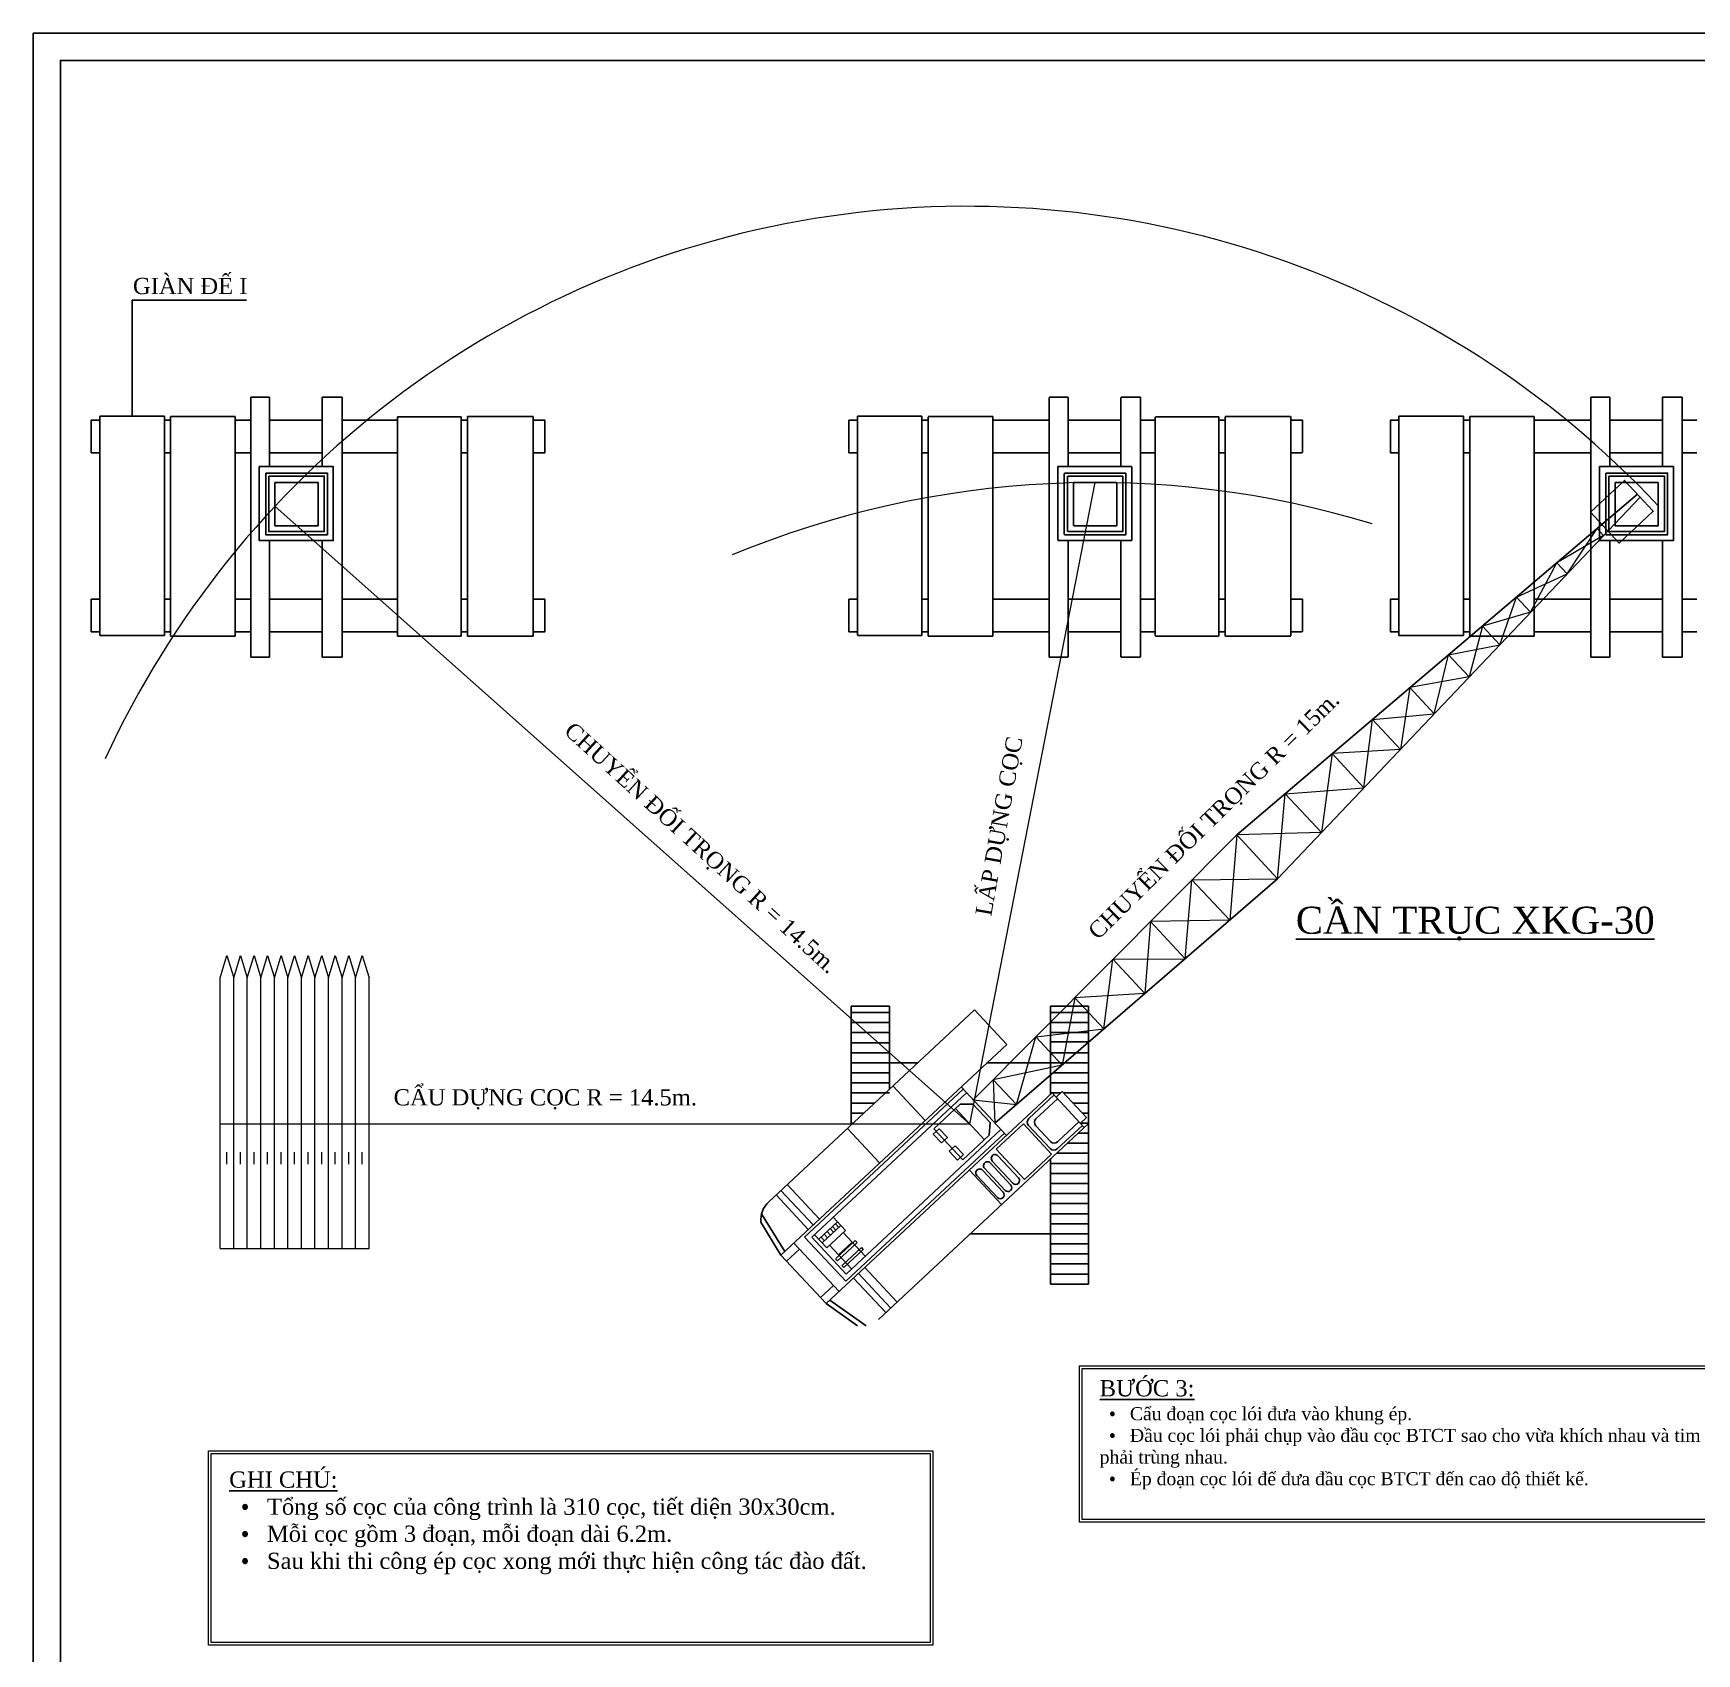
# Model space of a CAD drawing. Extents: x -134084 to 44078, y -38908 to 20492.
# Drawn here: x -134084 to -103354, y -9440 to 20492 of the extents above; entities that cross this region are included whole.
import ezdxf

# ---------------------------------------------------------------- set-up
doc = ezdxf.new("R2010")
doc.units = 0
doc.header["$MEASUREMENT"] = 0
doc.linetypes.add('HIDDEN', pattern=[0.375, 0.25, -0.125])
doc.layers.get('0').update_dxf_attribs({"linetype": 'CONTINUOUS'})
for name, color, linetype in [('DIM', 8, 'CONTINUOUS'), ('TEXT', 3, 'CONTINUOUS'), ('THAY', 4, 'CONTINUOUS'), ('V', 2, 'CONTINUOUS')]:
    doc.layers.add(name, color=color, linetype=linetype)
doc.layers.add('KICTHUOC', color=3, linetype='CONTINUOUS', lineweight=20)
doc.styles.add('AVO', font='', dxfattribs={"width": 1.2})
doc.styles.add('M1', font='arial.ttf')
doc.styles.get('AVO').set_extended_font_data('VNI-Avo')
doc.dimstyles.new('ISO-25_WS', dxfattribs={"dimtxt": 2.5, "dimasz": 2.5, "dimexe": 1.25, "dimexo": 0.625, "dimtad": 1, "dimdec": 4, "dimdsep": 46, "dimtxsty": 'Standard', "dimcen": 2.5, "dimadec": 0, "dimazin": 0, "dimtfac": 1, "dimtdec": 4, "dimtmove": 0, "dimatfit": 3, "dimfxl": 1, "dimtolj": 1, "dimtzin": 0, "dimarcsym": 0})

msp = doc.modelspace()

# ---------------------------------------------------------------- linework, layer by layer
at = {"color": 2, "linetype": 'Continuous'}
msp.add_line((-114404.5, 1975.8), (-114404.5, 1975.8), dxfattribs=at)
at = {"layer": 'DIM'}
msp.add_lwpolyline([(-49983.5, -38908), (-49983.5, 20492), (-134083.5, 20492), (-134083.5, -38908)], close=True, dxfattribs=at)
at = {"layer": 'KICTHUOC'}
for p, q in [((-116779.7, 343.7), (-114466.9, 12192.6)), ((-116779.7, 343.7), (-129618.9, 11755.5)), ((-105075.5, 11216.6), (-105938, 10711.8)), ((-105748, 10508.2), (-105194.1, 11343.7)), ((-105194.1, 11343.7), (-105075.5, 11216.6)), ((-106682.4, 10079.3), (-105748, 10508.2)), ((-106422, 9800.1), (-105938, 10711.8)), ((-105938, 10711.8), (-105748, 10508.2)), ((-106992.3, 9197.6), (-106682.4, 10079.3)), ((-106682.4, 10079.3), (-106422, 9800.1)), ((-107314.1, 9542.6), (-107556.3, 8603.5)), ((-106422, 9800.1), (-107314.1, 9542.6)), ((-107314.1, 9542.6), (-106992.3, 9197.6)), ((-108201.3, 7924.1), (-107938, 9012.6)), ((-107938, 9012.6), (-106992.3, 9197.6)), ((-107938, 9012.6), (-107556.3, 8603.5)), ((-108651.4, 8406.6), (-108828.3, 7263.6)), ((-107556.3, 8603.5), (-108651.4, 8406.6)), ((-108651.4, 8406.6), (-108201.3, 7924.1)), ((-109500.7, 6555.4), (-109344.9, 7817.4)), ((-109349.1, 7821.9), (-108822.8, 7257.7)), ((-109344.9, 7817.4), (-108201.3, 7924.1)), ((-110088.6, 7185.6), (-110287.2, 5726.9)), ((-108828.3, 7263.6), (-110088.6, 7185.6)), ((-110088.6, 7185.6), (-109500.7, 6555.4)), ((-110958.5, 6446.5), (-109500.7, 6555.4)), ((-111095.6, 4875.4), (-110958.5, 6446.5)), ((-110958.5, 6446.5), (-110287.2, 5726.9)), ((-111852.6, 5686.9), (-111981.4, 4109.8)), ((-110287.2, 5726.9), (-111852.6, 5686.9)), ((-111852.6, 5686.9), (-111095.6, 4875.4)), ((-112806.8, 3396.4), (-112677.9, 4856.4)), ((-112677.9, 4856.4), (-111095.6, 4875.4)), ((-112677.9, 4856.4), (-111981.4, 4109.8)), ((-113446.8, 4082.6), (-113548.6, 2755.3)), ((-111981.4, 4109.8), (-113446.8, 4082.6)), ((-113446.8, 4082.6), (-112806.8, 3396.4)), ((-130629.7, 3048), (-130504.7, 3457.3)), ((-130504.7, 3457.3), (-130379.7, 3048)), ((-130379.7, 3048), (-130254.7, 3457.3)), ((-130254.7, 3457.3), (-130129.7, 3048)), ((-130129.7, 3048), (-130004.7, 3457.3)), ((-130004.7, 3457.3), (-129879.7, 3048)), ((-129879.7, 3048), (-129754.7, 3457.3)), ((-129754.7, 3457.3), (-129629.7, 3048)), ((-129629.7, 3048), (-129504.7, 3457.3)), ((-129504.7, 3457.3), (-129379.7, 3048)), ((-129379.7, 3048), (-129254.7, 3457.3)), ((-129254.7, 3457.3), (-129129.7, 3048)), ((-129254.7, 3457.3), (-129129.7, 3048)), ((-129129.7, 3048), (-129004.7, 3457.3)), ((-129004.7, 3457.3), (-128879.7, 3048)), ((-128879.7, 3048), (-128754.7, 3457.3)), ((-128754.7, 3457.3), (-128629.7, 3048)), ((-128629.7, 3048), (-128504.7, 3457.3)), ((-128504.7, 3457.3), (-128379.7, 3048)), ((-128379.7, 3048), (-128254.7, 3457.3)), ((-128254.7, 3457.3), (-128129.7, 3048)), ((-128129.7, 3048), (-128004.7, 3457.3)), ((-128004.7, 3457.3), (-127879.7, 3048)), ((-114306.1, 2100.6), (-114137.9, 3387.1)), ((-114139.9, 3389.3), (-113548.6, 2755.3)), ((-114137.9, 3387.1), (-112806.8, 3396.4)), ((-130629.7, -1952), (-130629.7, 3048)), ((-130379.7, -1952), (-130379.7, 3048)), ((-130129.7, -1952), (-130129.7, 3048)), ((-129879.7, -1952), (-129879.7, 3048)), ((-129629.7, -1952), (-129629.7, 3048)), ((-129379.7, -1952), (-129379.7, 3048)), ((-129129.7, -1952), (-129129.7, 3048)), ((-129129.7, -1952), (-129129.7, 3048)), ((-128879.7, -1952), (-128879.7, 3048)), ((-128629.7, -1952), (-128629.7, 3048)), ((-128379.7, -1952), (-128379.7, 3048)), ((-128129.7, -1952), (-128129.7, 3048)), ((-127879.7, -1952), (-127879.7, 3048)), ((-114843.6, 2676.8), (-115078.1, 1433.4)), ((-114844.3, 2677.6), (-114305.4, 2099.9)), ((-113548.6, 2755.3), (-114843.6, 2676.8)), ((-115921.9, 704.1), (-115562.8, 1953)), ((-115562.8, 1953), (-114306.1, 2100.6)), ((-115562.8, 1953), (-115078.1, 1433.4)), ((-115078.1, 1433.4), (-116349, 1161.9)), ((-116349, 1161.9), (-115921.9, 704.1)), ((-116349, 1161.9), (-116318.9, 361)), ((-116718.8, 789.7), (-115921.9, 704.1)), ((-116779.7, 343.7), (-130629.7, 343.7)), ((-130629.7, -1952), (-130379.7, -1952)), ((-130379.7, -1952), (-130129.7, -1952)), ((-130129.7, -1952), (-129879.7, -1952)), ((-129879.7, -1952), (-129629.7, -1952)), ((-129629.7, -1952), (-129379.7, -1952)), ((-129379.7, -1952), (-129129.7, -1952)), ((-129129.7, -1952), (-128879.7, -1952)), ((-128879.7, -1952), (-128629.7, -1952)), ((-128629.7, -1952), (-128379.7, -1952)), ((-128379.7, -1952), (-128129.7, -1952)), ((-128129.7, -1952), (-127879.7, -1952))]:
    msp.add_line(p, q, dxfattribs=at)
at = {"layer": 'KICTHUOC', "color": 1}
for p, q in [((-130504.7, -395), (-130504.7, -175.7)), ((-130254.7, -395), (-130254.7, -175.7)), ((-130004.7, -395), (-130004.7, -175.7)), ((-129754.7, -395), (-129754.7, -175.7)), ((-129504.7, -395), (-129504.7, -175.7)), ((-129254.7, -395), (-129254.7, -175.7)), ((-129004.7, -395), (-129004.7, -175.7)), ((-128754.7, -395), (-128754.7, -175.7)), ((-128504.7, -395), (-128504.7, -175.7)), ((-128254.7, -395), (-128254.7, -175.7)), ((-128004.7, -395), (-128004.7, -175.7))]:
    msp.add_line(p, q, dxfattribs=at)
at = {"layer": 'KICTHUOC'}
for points in [[(-114759.1, -4120.6), (-101869.7, -4120.6), (-101869.7, -7009), (-114759.1, -7009)], [(-114709.1, -4170.6), (-101919.7, -4170.6), (-101919.7, -6959), (-114709.1, -6959)], [(-130845.2, -5692.8), (-117464.2, -5692.8), (-117464.2, -9280.5), (-130845.2, -9280.5)], [(-130795.2, -5742.8), (-117514.2, -5742.8), (-117514.2, -9230.5), (-130795.2, -9230.5)]]:
    msp.add_lwpolyline(points, close=True, dxfattribs=at)
for centre, start, end in [((-116836.9, -219.2), 43.17593, 155.33685), ((-114460.2, -5322.3), 73.03559, 112.52911)]:
    msp.add_arc(centre, 17514.9, start, end, dxfattribs=at)
at = {"layer": 'THAY'}
msp.add_lwpolyline([(-50483.5, -38408), (-50483.5, 19992), (-133583.5, 19992), (-133583.5, -38408)], close=True, dxfattribs=at)
at = {"layer": 'V', "linetype": 'ByBlock'}
for p, q in [((-130066.6, 13770), (-130066.6, 8965.9)), ((-129717.2, 13770), (-130066.6, 13770)), ((-129717.2, 12487.6), (-129717.2, 13770)), ((-128746.3, 13770), (-128746.3, 12487.6)), ((-128380.1, 13770), (-128746.3, 13770)), ((-128380.1, 8965.9), (-128380.1, 13770)), ((-105309.4, 13770), (-105309.4, 8965.9)), ((-104959.9, 13770), (-105309.4, 13770)), ((-104959.9, 12487.6), (-104959.9, 13770)), ((-103989, 13770), (-103989, 12487.6)), ((-103622.8, 13770), (-103989, 13770)), ((-103622.8, 8965.9), (-103622.8, 13770)), ((-132854, 13421.2), (-132854, 9367)), ((-131662, 13421.2), (-132854, 13421.2)), ((-131662, 9367), (-131662, 13421.2)), ((-131546.3, 13412.9), (-131546.3, 9358.7)), ((-130354.3, 13412.9), (-131546.3, 13412.9)), ((-130354.3, 9358.7), (-130354.3, 13412.9)), ((-127353.8, 13409.7), (-127353.8, 9355.6)), ((-126178.2, 13409.7), (-127353.8, 13409.7)), ((-126178.2, 9355.6), (-126178.2, 13409.7)), ((-126062.5, 13412.9), (-126062.5, 9358.7)), ((-124850.8, 13412.9), (-126062.5, 13412.9)), ((-124850.8, 9358.7), (-124850.8, 13412.9)), ((-116358.3, 9358.7), (-116358.3, 13412.9)), ((-108853.9, 13421.2), (-108853.9, 9367)), ((-107661.9, 13421.2), (-108853.9, 13421.2)), ((-107661.9, 9367), (-107661.9, 13421.2)), ((-106354.2, 13412.9), (-107546.2, 13412.9)), ((-107546.2, 13412.9), (-107546.2, 9358.7)), ((-106354.2, 9358.7), (-106354.2, 13412.9)), ((-111852.6, 5686.9), (-104448.8, 11976.8)), ((-111095.6, 4875.4), (-104401.7, 11926.3)), ((-129717.2, 8965.9), (-129717.2, 11120.3)), ((-128746.3, 11120.3), (-128746.3, 8965.9)), ((-104959.9, 8965.9), (-104959.9, 11120.3)), ((-103989, 11120.3), (-103989, 8965.9)), ((-132854, 9367), (-131662, 9367)), ((-131546.3, 9358.7), (-130354.3, 9358.7)), ((-127353.8, 9355.6), (-126178.2, 9355.6)), ((-126062.5, 9358.7), (-124850.8, 9358.7)), ((-108853.9, 9367), (-107661.9, 9367)), ((-107546.2, 9358.7), (-106354.2, 9358.7)), ((-130066.6, 8965.9), (-129717.2, 8965.9)), ((-128746.3, 8965.9), (-128380.1, 8965.9)), ((-105309.4, 8965.9), (-104959.9, 8965.9)), ((-103989, 8965.9), (-103622.8, 8965.9)), ((-111852.6, 5686.9), (-116718.8, 789.7)), ((-111095.6, 4875.4), (-116318.9, 361)), ((-118971.7, 331.2), (-118971.7, 2524.6)), ((-118265.8, 2524.6), (-118971.7, 2524.6)), ((-118265.8, 2524.6), (-118265.8, 989.7)), ((-114587.7, 2524.6), (-115293.6, 2524.6)), ((-115293.6, 2524.6), (-115293.6, 2218.1)), ((-114587.7, -2611.6), (-114587.7, 2524.6)), ((-120226.1, -838.9), (-116695.2, 2454.8)), ((-118265.8, 2403.9), (-118971.7, 2403.9)), ((-118265.8, 2218.1), (-118971.7, 2218.1)), ((-116099.7, 1816.3), (-116695.2, 2454.8)), ((-115293.6, 2403.9), (-114587.7, 2403.9)), ((-115293.6, 891.6), (-115293.6, 2224)), ((-115290.3, 2218.1), (-114587.7, 2218.1)), ((-118265.8, 2032.4), (-118971.7, 2032.4)), ((-118265.8, 1846.6), (-118971.7, 1846.6)), ((-115293.6, 2032.4), (-114587.7, 2032.4)), ((-115290.3, 1863.8), (-114587.7, 1863.8)), ((-114600, 1846.6), (-114587.7, 1846.6)), ((-120271.3, -2075), (-116099.7, 1816.3)), ((-118265.8, 1660.9), (-118971.7, 1660.9)), ((-115290.3, 1660.9), (-114587.7, 1660.9)), ((-117745.5, 1475.1), (-118971.7, 1475.1)), ((-118265.8, 1289.3), (-118971.7, 1289.3)), ((-115293.6, 1475.1), (-116465.5, 1475.1)), ((-115293.6, 1475.1), (-114587.7, 1475.1)), ((-115244.7, 1289.3), (-114587.7, 1289.3)), ((-116905.1, 989.4), (-119834.1, -1742.8)), ((-118265.8, 1103.6), (-118971.7, 1103.6)), ((-117607.7, 409.6), (-118203.2, 1048.1)), ((-116942.8, 1029.9), (-116106.5, 133.4)), ((-115293.6, 1103.6), (-114587.7, 1103.6)), ((-115189.6, 840.8), (-115078.6, 944.3)), ((-115078.6, 944.3), (-114629, 462.4)), ((-116841.7, 921.5), (-119702.8, -1747.4)), ((-119435, -2971.6), (-115263.4, 919.8)), ((-118265.8, 917.8), (-118971.7, 917.8)), ((-118542, 732.1), (-118971.7, 732.1)), ((-117449.3, 258.2), (-116960.9, 713.7)), ((-117048.6, 631.9), (-116510.8, 55.5)), ((-116960.9, 713.7), (-116726.8, 713.8)), ((-116726.8, 713.8), (-116406.9, 370.7)), ((-115227.1, 880.9), (-115691.5, 447.7)), ((-115163.8, 813), (-115560.2, 443.1)), ((-115293.6, 917.8), (-115107, 917.8)), ((-114667.9, 281.4), (-115263.4, 919.8)), ((-115053.8, 917.8), (-114587.7, 917.8)), ((-114880.6, 732.1), (-114587.7, 732.1)), ((-118741.1, 546.3), (-118971.7, 546.3)), ((-118940.3, 360.5), (-118971.7, 360.5)), ((-118198.7, -3012.3), (-114587.7, 356.1)), ((-116423.2, 137.2), (-116406.9, 370.7)), ((-116293.4, -120.6), (-115792.6, 346.6)), ((-115792.6, 346.6), (-115271.5, -212)), ((-115696.1, 316.4), (-115298.3, -110)), ((-115564.8, 311.9), (-115293.7, 21.2)), ((-114702.6, 318.6), (-115167, -114.6)), ((-114765.9, 386.5), (-115162.4, 16.7)), ((-114741.7, 360.5), (-114587.7, 360.5)), ((-114629, 462.4), (-114740.1, 358.8)), ((-114707.3, 546.3), (-114587.7, 546.3)), ((-116144.3, 173.8), (-119073.3, -2558.4)), ((-116207.6, 241.7), (-119068.7, -2427.2)), ((-118448.9, -375.1), (-119044.5, 263.4)), ((-117456.9, 157.5), (-117348.3, 258.7)), ((-117305.2, -5.1), (-117456.9, 157.5)), ((-117449.3, 258.2), (-116911.5, -318.3)), ((-117348.3, 258.7), (-117196.7, 96.2)), ((-117196.7, 96.2), (-117305.2, -5.1)), ((-116911.5, -318.3), (-116423.2, 137.2)), ((-114782.2, 174.8), (-114587.7, 174.8)), ((-117161.3, -159.3), (-117052.8, -58.1)), ((-117009.7, -321.9), (-117161.3, -159.3)), ((-117052.8, -58.1), (-116901.1, -220.7)), ((-116901.1, -220.7), (-117009.7, -321.9)), ((-115772.3, -679.2), (-116293.4, -120.6)), ((-116263.4, -241.7), (-115882, -650.5)), ((-115271.5, -212), (-115772.3, -679.2)), ((-115293.6, -2611.6), (-115293.6, -302.3)), ((-115180.4, -196.7), (-114587.7, -196.7)), ((-114981.3, -11), (-114587.7, -11)), ((-116195.4, -1143.5), (-116790.9, -505.1)), ((-116652.7, -604.8), (-116271.3, -1013.7)), ((-116548.8, -507.9), (-116167.4, -916.8)), ((-116510, -471.7), (-116128.6, -880.5)), ((-116406.1, -374.8), (-116024.7, -783.6)), ((-116367.3, -338.6), (-115985.9, -747.4)), ((-115293.6, -382.5), (-114587.7, -382.5)), ((-115293.6, -568.3), (-114587.7, -568.3)), ((-120226.1, -838.9), (-120496, -1090.7)), ((-120271.2, -881), (-119675.7, -1519.4)), ((-120154, -771.6), (-119558.4, -1410)), ((-115293.6, -754), (-114587.7, -754)), ((-120361.1, -964.8), (-119765.5, -1603.2)), ((-115293.6, -939.8), (-114587.7, -939.8)), ((-115293.6, -1125.5), (-114587.7, -1125.5)), ((-120271.3, -2075), (-120642, -1469.6)), ((-120202, -2010.4), (-120628.7, -1313.4)), ((-119572.8, -1783.4), (-119229.1, -1462.8)), ((-119509.5, -1851.3), (-119165.8, -1530.7)), ((-119081.7, -1620.8), (-119307.5, -1378.7)), ((-119265.6, -1496.8), (-119202.3, -1564.7)), ((-115293.6, -1311.3), (-114587.7, -1311.3)), ((-115293.6, -1497.1), (-114587.7, -1497.1)), ((-119834.1, -1742.8), (-119073.3, -2558.4)), ((-119702.8, -1747.4), (-119068.7, -2427.2)), ((-119651.3, -1699.4), (-119425.5, -1941.4)), ((-119530.3, -1743.7), (-119466.9, -1811.6)), ((-119475.5, -1692.6), (-119412.2, -1760.5)), ((-119425.5, -1941.4), (-119081.7, -1620.8)), ((-119417.7, -1638.7), (-119354.4, -1706.6)), ((-119363, -1587.6), (-119299.6, -1655.5)), ((-119320.4, -1547.9), (-119257, -1615.8)), ((-119256, -2141.3), (-118900.1, -1809.3)), ((-119206.5, -2072.4), (-118957.1, -1839.8)), ((-118716, -2098.2), (-119124.3, -1660.5)), ((-118900.1, -1809.3), (-118866.1, -1845.8)), ((-116773.5, -1682.8), (-114587.7, -1682.8)), ((-119435, -2971.6), (-120271.3, -2075)), ((-120168.3, -2185.5), (-119931.7, -1964.8)), ((-120034.7, -1854.4), (-119198.4, -2750.9)), ((-119373.8, -1893.2), (-118965.5, -2330.9)), ((-119228.1, -2183.5), (-119262.1, -2147)), ((-118866.1, -1845.8), (-119228.1, -2183.5)), ((-119139.8, -2265.9), (-118783.9, -1933.9)), ((-118749.9, -1970.4), (-119111.9, -2308)), ((-118783.9, -1933.9), (-118749.9, -1970.4)), ((-115293.6, -1868.6), (-114587.7, -1868.6)), ((-115293.6, -2054.3), (-114587.7, -2054.3)), ((-119111.9, -2308), (-119145.9, -2271.6)), ((-118839.4, -2415.9), (-118243.8, -3054.4)), ((-118722.1, -2306.6), (-118126.6, -2945)), ((-115293.6, -2240.1), (-114587.7, -2240.1)), ((-115293.6, -2425.9), (-114587.7, -2425.9)), ((-119538, -2861.1), (-119301.5, -2640.5)), ((-118333.7, -3138.2), (-118929.2, -2499.8)), ((-115293.6, -2611.6), (-114587.7, -2611.6)), ((-119435, -2971.6), (-118856.8, -3383.4)), ((-119365.7, -2906.9), (-118700.1, -3381)), ((-118198.7, -3012.3), (-118468.7, -3264.1))]:
    msp.add_line(p, q, dxfattribs=at)
at = {"layer": 'V', "color": 3, "linetype": 'HIDDEN'}
for p, q in [((-115313.4, 13770), (-115313.4, 8965.9)), ((-114964, 13770), (-115313.4, 13770)), ((-114964, 12487.6), (-114964, 13770)), ((-113626.9, 13770), (-113993.1, 13770)), ((-113993.1, 13770), (-113993.1, 12487.6)), ((-113626.9, 8965.9), (-113626.9, 13770)), ((-118858, 13421.2), (-118858, 9367)), ((-117666, 13421.2), (-118858, 13421.2)), ((-117666, 9367), (-117666, 13421.2)), ((-117550.3, 13412.9), (-117550.3, 9358.7)), ((-116358.3, 13412.9), (-117550.3, 13412.9)), ((-113357.8, 13409.7), (-113357.8, 9355.6)), ((-112182.2, 13409.7), (-113357.8, 13409.7)), ((-112182.2, 9355.6), (-112182.2, 13409.7)), ((-112066.5, 13412.9), (-112066.5, 9358.7)), ((-110854.8, 13412.9), (-112066.5, 13412.9)), ((-110854.8, 9358.7), (-110854.8, 13412.9)), ((-114964, 8965.9), (-114964, 11120.3)), ((-113993.1, 11120.3), (-113993.1, 8965.9)), ((-118858, 9367), (-117666, 9367)), ((-117550.3, 9358.7), (-116358.3, 9358.7)), ((-113357.8, 9355.6), (-112182.2, 9355.6)), ((-112066.5, 9358.7), (-110854.8, 9358.7)), ((-115313.4, 8965.9), (-114964, 8965.9)), ((-113993.1, 8965.9), (-113626.9, 8965.9))]:
    msp.add_line(p, q, dxfattribs=at)
at = {"layer": 'V', "linetype": 'ByBlock'}
for points in [[(-132854, 13342.8), (-133012.9, 13342.8), (-133012.9, 12742.8), (-132854, 12742.8)], [(-131546.3, 13342.8), (-131662, 13342.8)], [(-130066.6, 13342.8), (-130354.3, 13342.8)], [(-128746.3, 13342.8), (-129717.2, 13342.8)], [(-127353.8, 13342.8), (-128380.1, 13342.8)], [(-126062.5, 13342.8), (-126178.2, 13342.8)], [(-124850.8, 12742.8), (-124631.7, 12742.8), (-124631.7, 13342.8), (-124850.8, 13342.8)], [(-108853.9, 13342.8), (-109012.9, 13342.8), (-109012.9, 12742.8), (-108853.9, 12742.8)], [(-107546.2, 13342.8), (-107661.9, 13342.8)], [(-105309.4, 13342.8), (-106354.2, 13342.8)], [(-103989, 13342.8), (-104959.9, 13342.8)], [(-103353.8, 13342.8), (-103622.8, 13342.8)], [(-131662, 12742.8), (-131546.3, 12742.8)], [(-130354.3, 12742.8), (-130066.6, 12742.8)], [(-129717.2, 12742.8), (-128746.3, 12742.8)], [(-128380.1, 12742.8), (-127353.8, 12742.8)], [(-126178.2, 12742.8), (-126062.5, 12742.8)], [(-107661.9, 12742.8), (-107546.2, 12742.8)], [(-106354.2, 12742.8), (-105309.4, 12742.8)], [(-104959.9, 12742.8), (-103989, 12742.8)], [(-103622.8, 12742.8), (-103353.8, 12742.8)], [(-132854, 10038.7), (-133012.9, 10038.7), (-133012.9, 9438.7), (-132854, 9438.7)], [(-131546.3, 10038.7), (-131662, 10038.7)], [(-130066.6, 10038.7), (-130354.3, 10038.7)], [(-128746.3, 10038.7), (-129717.2, 10038.7)], [(-127353.8, 10038.7), (-128380.1, 10038.7)], [(-126062.5, 10038.7), (-126178.2, 10038.7)], [(-124850.8, 9438.7), (-124631.7, 9438.7), (-124631.7, 10038.7), (-124850.8, 10038.7)], [(-108853.9, 10038.7), (-109012.9, 10038.7), (-109012.9, 9438.7), (-108853.9, 9438.7)], [(-107546.2, 10038.7), (-107661.9, 10038.7)], [(-105309.4, 10038.7), (-106354.2, 10038.7)], [(-103989, 10038.7), (-104959.9, 10038.7)], [(-103353.8, 10038.7), (-103622.8, 10038.7)], [(-131662, 9438.7), (-131546.3, 9438.7)], [(-130354.3, 9438.7), (-130066.6, 9438.7)], [(-129717.2, 9438.7), (-128746.3, 9438.7)], [(-128380.1, 9438.7), (-127353.8, 9438.7)], [(-126178.2, 9438.7), (-126062.5, 9438.7)], [(-107661.9, 9438.7), (-107546.2, 9438.7)], [(-106354.2, 9438.7), (-105309.4, 9438.7)], [(-104959.9, 9438.7), (-103989, 9438.7)], [(-103622.8, 9438.7), (-103353.8, 9438.7)]]:
    msp.add_lwpolyline(points, dxfattribs=at)
at = {"layer": 'V', "color": 3, "linetype": 'HIDDEN'}
for points in [[(-118858, 13342.8), (-119016.9, 13342.8), (-119016.9, 12742.8), (-118858, 12742.8)], [(-117550.3, 13342.8), (-117666, 13342.8)], [(-115313.4, 13342.8), (-116358.3, 13342.8)], [(-113993.1, 13342.8), (-114964, 13342.8)], [(-113357.8, 13342.8), (-113626.9, 13342.8)], [(-112066.5, 13342.8), (-112182.2, 13342.8)], [(-110854.8, 12742.8), (-110635.7, 12742.8), (-110635.7, 13342.8), (-110854.8, 13342.8)], [(-117666, 12742.8), (-117550.3, 12742.8)], [(-116358.3, 12742.8), (-115313.4, 12742.8)], [(-114964, 12742.8), (-113993.1, 12742.8)], [(-113626.9, 12742.8), (-113357.8, 12742.8)], [(-112182.2, 12742.8), (-112066.5, 12742.8)], [(-118858, 10038.7), (-119016.9, 10038.7), (-119016.9, 9438.7), (-118858, 9438.7)], [(-117550.3, 10038.7), (-117666, 10038.7)], [(-115313.4, 10038.7), (-116358.3, 10038.7)], [(-113993.1, 10038.7), (-114964, 10038.7)], [(-113357.8, 10038.7), (-113626.9, 10038.7)], [(-112066.5, 10038.7), (-112182.2, 10038.7)], [(-110854.8, 9438.7), (-110635.7, 9438.7), (-110635.7, 10038.7), (-110854.8, 10038.7)], [(-117666, 9438.7), (-117550.3, 9438.7)], [(-116358.3, 9438.7), (-115313.4, 9438.7)], [(-114964, 9438.7), (-113993.1, 9438.7)], [(-113626.9, 9438.7), (-113357.8, 9438.7)], [(-112182.2, 9438.7), (-112066.5, 9438.7)]]:
    msp.add_lwpolyline(points, dxfattribs=at)
at = {"layer": 'V', "linetype": 'ByBlock'}
for points in [[(-129908.8, 12487.6), (-129908.8, 11120.3), (-128541.4, 11120.3), (-128541.4, 12487.6)], [(-129790.1, 12368.8), (-129790.1, 11229.4), (-128650.7, 11229.4), (-128650.7, 12368.8)], [(-129733.4, 12312), (-129733.4, 11286.5), (-128707.9, 11286.5), (-128707.9, 12312)], [(-105151.5, 12487.6), (-105151.5, 11120.3), (-103784.1, 11120.3), (-103784.1, 12487.6)], [(-105032.9, 12368.8), (-105032.9, 11229.4), (-103893.4, 11229.4), (-103893.4, 12368.8)], [(-104976.1, 12312), (-104976.1, 11286.5), (-103950.6, 11286.5), (-103950.6, 12312)], [(-129618.9, 12192.6), (-129618.9, 11395), (-128821.3, 11395), (-128821.3, 12192.6)], [(-105319, 11646.1), (-104688.7, 12234), (-104156.6, 11663.6), (-104786.9, 11075.7)], [(-104861.7, 12192.6), (-104861.7, 11395), (-104064, 11395), (-104064, 12192.6)]]:
    msp.add_lwpolyline(points, close=True, dxfattribs=at)
at = {"layer": 'V', "color": 3, "linetype": 'HIDDEN'}
for points in [[(-115155.6, 12487.6), (-115155.6, 11120.3), (-113788.2, 11120.3), (-113788.2, 12487.6)], [(-115036.9, 12368.8), (-115036.9, 11229.4), (-113897.5, 11229.4), (-113897.5, 12368.8)], [(-114980.2, 12312), (-114980.2, 11286.5), (-113954.7, 11286.5), (-113954.7, 12312)], [(-114865.7, 12192.6), (-114865.7, 11395), (-114068.1, 11395), (-114068.1, 12192.6)]]:
    msp.add_lwpolyline(points, close=True, dxfattribs=at)
at = {"layer": 'V', "linetype": 'ByBlock'}
for centre, radius, start, end in [((-115628.2, 379.8), 92.9, 133.00951, 223.00951), ((-115496.9, 375.2), 92.9, 133.00951, 223.00951), ((-115225.8, 84.6), 92.9, 223.00951, 313.00951), ((-116315.3, -290.1), 71, 43.00951, 223.00951), ((-115230.4, -46.7), 92.9, 223.00951, 313.00951), ((-116600.8, -556.4), 71, 43.00951, 223.00951), ((-116458, -423.2), 71, 43.00951, 223.00951), ((-116219.4, -965.2), 71, 223.00951, 43.00951), ((-116076.7, -832.1), 71, 223.00951, 43.00951), ((-115933.9, -698.9), 71, 223.00951, 43.00951), ((-120179.3, -1430.3), 464.4, 133.00951, 184.85809)]:
    msp.add_arc(centre, radius, start, end, dxfattribs=at)

# ---------------------------------------------------------------- texts
at = {"layer": 'KICTHUOC', "insert": (-124624.3, 800.1), "char_height": 300, "attachment_point": 5, "style": 'M1'}
msp.add_mtext('{\\fVNI-Times|b0|i0|c0|p2;CAÅU DÖÏNG COÏC R = 14.5m.}', dxfattribs=at)
at = {"layer": 'TEXT', "linetype": 'Continuous', "attachment_point": 5, "style": 'M1'}
for s, insert, char_height in [('{\\fVNI-Times|b0|i0|c0|p2;GIAØN ÑEÁ I}', (-131185, 15821.7), 300), ('{\\fVNI-Times|b0|i0|c0|p2;\\LCAÀN TRUÏC XKG-30}', (-107445.8, 4045.9), 500)]:
    msp.add_mtext(s, dxfattribs=dict(at, insert=insert, char_height=char_height))
at = {"layer": 'TEXT', "linetype": 'Continuous', "char_height": 300, "attachment_point": 5, "style": 'M1'}
for s, insert, rotation in [('{\\fVNI-Times|b0|i0|c0|p2;CHUYEÅN ÑOÁI TROÏNG R = 15m.}', (-112251.6, 6020.9), 44.54886), ('{\\fVNI-Times|b0|i0|c0|p2;CHUYEÅN ÑOÁI TROÏNG R = 14.5m.}', (-121769.5, 5420.9), 317.63055), ('{\\fVNI-Times|b0|i0|c0|p2;LAÁP DÖÏNG COÏC}', (-116206.5, 5841.7), 79.98594)]:
    msp.add_mtext(s, dxfattribs=dict(at, insert=insert, rotation=rotation))
at = {"layer": 'TEXT', "linetype": 'Continuous', "char_height": 300, "width": 12723, "attachment_point": 1, "style": 'AVO'}
for s, insert in [('{\\fVNI-Times|b0|i0|c0|p2;\\LBÖÔÙC 3:\\P\\fSymbol|b0|i0|c2|p18;\\H0.8005x;\\l  ·   \\fVNI-Times|b0|i0|c0|p2;Caåu ñoaïn coïc loùi ñöa vaøo khung eùp.\\P\\fSymbol|b0|i0|c2|p18;  ·   \\fVNI-Times|b0|i0|c0|p2;Ñaàu coïc loùi phaûi chuïp vaøo ñaàu coïc BTCT sao cho vöøa khích nhau vaø tim cuûa 2 coïc phaûi truøng nhau.\\P\\fSymbol|b0|i0|c2|p18;  ·   \\fVNI-Times|b0|i0|c0|p2;EÙp ñoaïn coïc loùi ñeå ñöa ñaàu coïc BTCT ñeán cao ñoä thieát keá.}', (-114382.9, -4385.8)), ('{\\fVNI-Times|b0|i0|c0|p2;\\LGHI CHUÙ:\\P\\fSymbol|b0|i0|c2|p18;\\l  ·   \\fVNI-Times|b0|i0|c0|p2;Toång soá coïc cuûa coâng trình laø 310 coïc, tieát dieän 30x30cm.\\P\\fSymbol|b0|i0|c2|p18;  ·   \\fVNI-Times|b0|i0|c0|p2;Moãi coïc goàm 3 ñoaïn, moãi ñoaïn daøi 6.2m.\\P\\fSymbol|b0|i0|c2|p18;  ·   \\fVNI-Times|b0|i0|c0|p2;Sau khi thi coâng eùp coïc xong môùi thöïc hieän coâng taùc ñaøo ñaát.}', (-130464.4, -6072.6))]:
    msp.add_mtext(s, dxfattribs=dict(at, insert=insert))

# ---------------------------------------------------------------- leaders
at = {"layer": 'KICTHUOC'}
msp.add_leader([(-132258, 13421.2), (-132258, 15561.6), (-130142, 15561.6)], dimstyle='ISO-25_WS', override={"dimgap": 0.625, "dimtad": 0}, dxfattribs=at)

doc.saveas('drawing.dxf')
